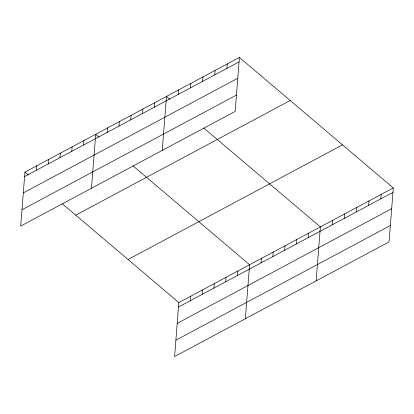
<?xml version="1.0" encoding="UTF-8"?>
<svg xmlns="http://www.w3.org/2000/svg" width="414" height="414" viewBox="0 0 414 414"><rect width="100%" height="100%" fill="white"/><g stroke="black" fill="none" stroke-linecap="round" stroke-linejoin="round"><path stroke-width="0.62" d="M24.949 172.1L20.7 226.085L235.162 111.428L239.411 57.442L24.949 172.1L28.333 174.972M36.396 170.247L36.742 165.791M48.19 163.944L48.541 159.488M59.983 157.636L60.335 153.18M71.777 151.333L72.129 146.877M83.576 145.024L83.928 140.569M91.473 188.251L95.722 134.26L99.106 137.132M107.164 132.413L107.516 127.957M118.963 126.104L119.31 121.649M130.757 119.801L131.109 115.346M142.551 113.493L142.902 109.037M154.344 107.19L154.696 102.734M162.241 150.411L166.495 96.426L169.88 99.298M178.294 94.387L178.646 89.926M190.445 87.887L190.797 83.431M62.188 203.672L178.838 302.572L174.589 356.557L389.051 241.9L393.3 187.915L239.411 57.442M202.601 81.392L202.953 76.932M190.285 300.719L190.637 296.264M214.752 74.893L215.104 70.437M202.079 294.416L202.43 289.955M226.908 68.398L227.255 63.937M213.872 288.108L214.224 283.652M225.671 281.799L226.023 277.344M237.465 275.496L237.817 271.041M245.362 318.723L249.611 264.732L132.961 165.838M261.058 262.885L261.405 258.429M272.852 256.577L273.204 252.121M284.646 250.273L284.998 245.812M296.44 243.965L296.791 239.509M308.239 237.657L308.59 233.201M316.136 280.883L320.384 226.898L203.735 127.998M332.183 224.854L332.535 220.398M344.339 218.359L344.691 213.903M356.49 211.859L356.842 207.404M368.646 205.365L368.993 200.909M380.797 198.865L381.149 194.409M24.597 176.555L239.059 61.898M23.313 192.903L237.771 78.246M21.989 209.743L236.446 95.085M75.731 215.156L290.193 100.498M128.055 259.516L342.518 144.859M178.838 302.572L393.3 187.915M178.491 307.028L392.948 192.37M177.202 323.37L391.665 208.713M175.878 340.215L390.34 225.558"/></g></svg>
